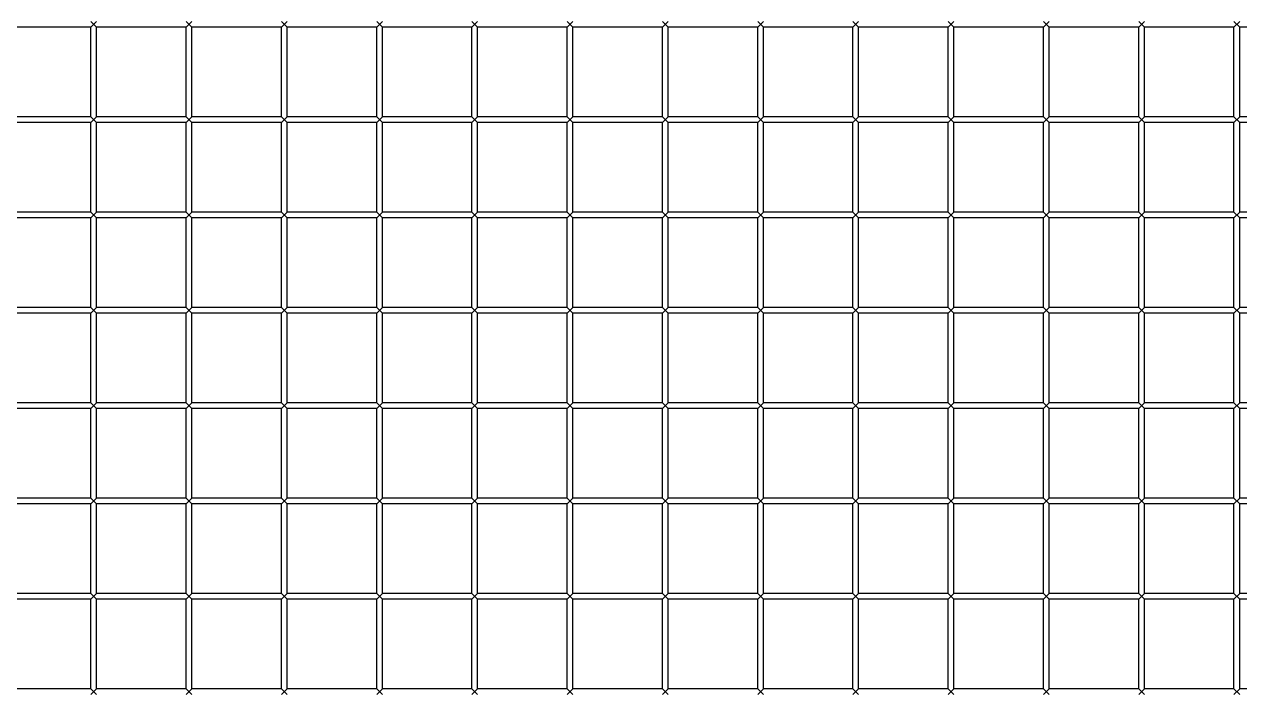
# Model space of a CAD drawing. Header units: millimetres. Extents: x -198529 to 244266, y -64 to 158464.
# Drawn here: x -168370 to -167732, y 94807 to 95157 of the extents above; entities that cross this region are included whole.
import ezdxf

# ---------------------------------------------------------------- set-up
doc = ezdxf.new("R2010")
doc.units = ezdxf.units.MM
doc.layers.add('0-DCC', color=30, linetype='Continuous')

# ---------------------------------------------------------------- blocks, each defined once
blk = doc.blocks.new('DCC2850x1800(右)')
at = {"color": 0, "linetype": 'Continuous'}
for p, q in [((63492.5, -73853.48), (63489.5, -73856.48)), ((63492.5, -73856.48), (63489.5, -73853.48)), ((63542.5, -73853.48), (63539.5, -73856.48)), ((63542.5, -73856.48), (63539.5, -73853.48)), ((63592.5, -73853.48), (63589.5, -73856.48)), ((63592.5, -73856.48), (63589.5, -73853.48)), ((63642.5, -73853.48), (63639.5, -73856.48)), ((63642.5, -73856.48), (63639.5, -73853.48)), ((63692.5, -73853.48), (63689.5, -73856.48)), ((63692.5, -73856.48), (63689.5, -73853.48)), ((63742.5, -73853.48), (63739.5, -73856.48)), ((63742.5, -73856.48), (63739.5, -73853.48)), ((63792.5, -73853.48), (63789.5, -73856.48)), ((63792.5, -73856.48), (63789.5, -73853.48)), ((63842.5, -73853.48), (63839.5, -73856.48)), ((63842.5, -73856.48), (63839.5, -73853.48)), ((63892.5, -73853.48), (63889.5, -73856.48)), ((63892.5, -73856.48), (63889.5, -73853.48)), ((63942.5, -73853.48), (63939.5, -73856.48)), ((63942.5, -73856.48), (63939.5, -73853.48)), ((63992.5, -73853.48), (63989.5, -73856.48)), ((63992.5, -73856.48), (63989.5, -73853.48)), ((64042.5, -73853.48), (64039.5, -73856.48)), ((64042.5, -73856.48), (64039.5, -73853.48)), ((64092.5, -73853.48), (64089.5, -73856.48)), ((64092.5, -73856.48), (64089.5, -73853.48)), ((63442.5, -73856.48), (63489.5, -73856.48)), ((63489.5, -73903.48), (63489.5, -73856.48)), ((63492.5, -73856.48), (63539.5, -73856.48)), ((63492.5, -73903.48), (63492.5, -73856.48)), ((63539.5, -73903.48), (63539.5, -73856.48)), ((63542.5, -73856.48), (63589.5, -73856.48)), ((63542.5, -73903.48), (63542.5, -73856.48)), ((63589.5, -73903.48), (63589.5, -73856.48)), ((63592.5, -73856.48), (63639.5, -73856.48)), ((63592.5, -73903.48), (63592.5, -73856.48)), ((63639.5, -73903.48), (63639.5, -73856.48)), ((63642.5, -73856.48), (63689.5, -73856.48)), ((63642.5, -73903.48), (63642.5, -73856.48)), ((63689.5, -73903.48), (63689.5, -73856.48)), ((63692.5, -73856.48), (63739.5, -73856.48)), ((63692.5, -73903.48), (63692.5, -73856.48)), ((63739.5, -73903.48), (63739.5, -73856.48)), ((63742.5, -73856.48), (63789.5, -73856.48)), ((63742.5, -73903.48), (63742.5, -73856.48)), ((63789.5, -73903.48), (63789.5, -73856.48)), ((63792.5, -73856.48), (63839.5, -73856.48)), ((63792.5, -73903.48), (63792.5, -73856.48)), ((63839.5, -73903.48), (63839.5, -73856.48)), ((63842.5, -73856.48), (63889.5, -73856.48)), ((63842.5, -73903.48), (63842.5, -73856.48)), ((63889.5, -73903.48), (63889.5, -73856.48)), ((63892.5, -73856.48), (63939.5, -73856.48)), ((63892.5, -73903.48), (63892.5, -73856.48)), ((63939.5, -73903.48), (63939.5, -73856.48)), ((63942.5, -73856.48), (63989.5, -73856.48)), ((63942.5, -73903.48), (63942.5, -73856.48)), ((63989.5, -73903.48), (63989.5, -73856.48)), ((63992.5, -73856.48), (64039.5, -73856.48)), ((63992.5, -73903.48), (63992.5, -73856.48)), ((64039.5, -73903.48), (64039.5, -73856.48)), ((64042.5, -73856.48), (64089.5, -73856.48)), ((64042.5, -73903.48), (64042.5, -73856.48)), ((64089.5, -73903.48), (64089.5, -73856.48)), ((64092.5, -73856.48), (64139.5, -73856.48)), ((64092.5, -73903.48), (64092.5, -73856.48)), ((63442.5, -73903.48), (63489.5, -73903.48)), ((63442.5, -73906.48), (63489.5, -73906.48)), ((63492.5, -73903.48), (63489.5, -73906.48)), ((63492.5, -73906.48), (63489.5, -73903.48)), ((63489.5, -73953.48), (63489.5, -73906.48)), ((63492.5, -73903.48), (63539.5, -73903.48)), ((63492.5, -73906.48), (63539.5, -73906.48)), ((63492.5, -73953.48), (63492.5, -73906.48)), ((63542.5, -73903.48), (63539.5, -73906.48)), ((63542.5, -73906.48), (63539.5, -73903.48)), ((63539.5, -73953.48), (63539.5, -73906.48)), ((63542.5, -73903.48), (63589.5, -73903.48)), ((63542.5, -73906.48), (63589.5, -73906.48)), ((63542.5, -73953.48), (63542.5, -73906.48)), ((63592.5, -73903.48), (63589.5, -73906.48)), ((63592.5, -73906.48), (63589.5, -73903.48)), ((63589.5, -73953.48), (63589.5, -73906.48)), ((63592.5, -73903.48), (63639.5, -73903.48)), ((63592.5, -73906.48), (63639.5, -73906.48)), ((63592.5, -73953.48), (63592.5, -73906.48)), ((63642.5, -73903.48), (63639.5, -73906.48)), ((63642.5, -73906.48), (63639.5, -73903.48)), ((63639.5, -73953.48), (63639.5, -73906.48)), ((63642.5, -73903.48), (63689.5, -73903.48)), ((63642.5, -73906.48), (63689.5, -73906.48)), ((63642.5, -73953.48), (63642.5, -73906.48)), ((63692.5, -73903.48), (63689.5, -73906.48)), ((63692.5, -73906.48), (63689.5, -73903.48)), ((63689.5, -73953.48), (63689.5, -73906.48)), ((63692.5, -73903.48), (63739.5, -73903.48)), ((63692.5, -73906.48), (63739.5, -73906.48)), ((63692.5, -73953.48), (63692.5, -73906.48)), ((63742.5, -73903.48), (63739.5, -73906.48)), ((63742.5, -73906.48), (63739.5, -73903.48)), ((63739.5, -73953.48), (63739.5, -73906.48)), ((63742.5, -73903.48), (63789.5, -73903.48)), ((63742.5, -73906.48), (63789.5, -73906.48)), ((63742.5, -73953.48), (63742.5, -73906.48)), ((63792.5, -73903.48), (63789.5, -73906.48)), ((63792.5, -73906.48), (63789.5, -73903.48)), ((63789.5, -73953.48), (63789.5, -73906.48)), ((63792.5, -73903.48), (63839.5, -73903.48)), ((63792.5, -73906.48), (63839.5, -73906.48)), ((63792.5, -73953.48), (63792.5, -73906.48)), ((63842.5, -73903.48), (63839.5, -73906.48)), ((63842.5, -73906.48), (63839.5, -73903.48)), ((63839.5, -73953.48), (63839.5, -73906.48)), ((63842.5, -73903.48), (63889.5, -73903.48)), ((63842.5, -73906.48), (63889.5, -73906.48)), ((63842.5, -73953.48), (63842.5, -73906.48)), ((63892.5, -73903.48), (63889.5, -73906.48)), ((63892.5, -73906.48), (63889.5, -73903.48)), ((63889.5, -73953.48), (63889.5, -73906.48)), ((63892.5, -73903.48), (63939.5, -73903.48)), ((63892.5, -73906.48), (63939.5, -73906.48)), ((63892.5, -73953.48), (63892.5, -73906.48)), ((63942.5, -73903.48), (63939.5, -73906.48)), ((63942.5, -73906.48), (63939.5, -73903.48)), ((63939.5, -73953.48), (63939.5, -73906.48)), ((63942.5, -73903.48), (63989.5, -73903.48)), ((63942.5, -73906.48), (63989.5, -73906.48)), ((63942.5, -73953.48), (63942.5, -73906.48)), ((63992.5, -73903.48), (63989.5, -73906.48)), ((63992.5, -73906.48), (63989.5, -73903.48)), ((63989.5, -73953.48), (63989.5, -73906.48)), ((63992.5, -73903.48), (64039.5, -73903.48)), ((63992.5, -73906.48), (64039.5, -73906.48)), ((63992.5, -73953.48), (63992.5, -73906.48)), ((64042.5, -73903.48), (64039.5, -73906.48)), ((64042.5, -73906.48), (64039.5, -73903.48)), ((64039.5, -73953.48), (64039.5, -73906.48)), ((64042.5, -73903.48), (64089.5, -73903.48)), ((64042.5, -73906.48), (64089.5, -73906.48)), ((64042.5, -73953.48), (64042.5, -73906.48)), ((64092.5, -73903.48), (64089.5, -73906.48)), ((64092.5, -73906.48), (64089.5, -73903.48)), ((64089.5, -73953.48), (64089.5, -73906.48)), ((64092.5, -73903.48), (64139.5, -73903.48)), ((64092.5, -73906.48), (64139.5, -73906.48)), ((64092.5, -73953.48), (64092.5, -73906.48)), ((63442.5, -73953.48), (63489.5, -73953.48)), ((63442.5, -73956.48), (63489.5, -73956.48)), ((63492.5, -73953.48), (63489.5, -73956.48)), ((63492.5, -73956.48), (63489.5, -73953.48)), ((63489.5, -74003.48), (63489.5, -73956.48)), ((63492.5, -73953.48), (63539.5, -73953.48)), ((63492.5, -73956.48), (63539.5, -73956.48)), ((63492.5, -74003.48), (63492.5, -73956.48)), ((63542.5, -73953.48), (63539.5, -73956.48)), ((63542.5, -73956.48), (63539.5, -73953.48)), ((63539.5, -74003.48), (63539.5, -73956.48)), ((63542.5, -73953.48), (63589.5, -73953.48)), ((63542.5, -73956.48), (63589.5, -73956.48)), ((63542.5, -74003.48), (63542.5, -73956.48)), ((63592.5, -73953.48), (63589.5, -73956.48)), ((63592.5, -73956.48), (63589.5, -73953.48)), ((63589.5, -74003.48), (63589.5, -73956.48)), ((63592.5, -73953.48), (63639.5, -73953.48)), ((63592.5, -73956.48), (63639.5, -73956.48)), ((63592.5, -74003.48), (63592.5, -73956.48)), ((63642.5, -73953.48), (63639.5, -73956.48)), ((63642.5, -73956.48), (63639.5, -73953.48)), ((63639.5, -74003.48), (63639.5, -73956.48)), ((63642.5, -73953.48), (63689.5, -73953.48)), ((63642.5, -73956.48), (63689.5, -73956.48)), ((63642.5, -74003.48), (63642.5, -73956.48)), ((63692.5, -73953.48), (63689.5, -73956.48)), ((63692.5, -73956.48), (63689.5, -73953.48)), ((63689.5, -74003.48), (63689.5, -73956.48)), ((63692.5, -73953.48), (63739.5, -73953.48)), ((63692.5, -73956.48), (63739.5, -73956.48)), ((63692.5, -74003.48), (63692.5, -73956.48)), ((63742.5, -73953.48), (63739.5, -73956.48)), ((63742.5, -73956.48), (63739.5, -73953.48)), ((63739.5, -74003.48), (63739.5, -73956.48)), ((63742.5, -73953.48), (63789.5, -73953.48)), ((63742.5, -73956.48), (63789.5, -73956.48)), ((63742.5, -74003.48), (63742.5, -73956.48)), ((63792.5, -73953.48), (63789.5, -73956.48)), ((63792.5, -73956.48), (63789.5, -73953.48)), ((63789.5, -74003.48), (63789.5, -73956.48)), ((63792.5, -73953.48), (63839.5, -73953.48)), ((63792.5, -73956.48), (63839.5, -73956.48)), ((63792.5, -74003.48), (63792.5, -73956.48)), ((63842.5, -73953.48), (63839.5, -73956.48)), ((63842.5, -73956.48), (63839.5, -73953.48)), ((63839.5, -74003.48), (63839.5, -73956.48)), ((63842.5, -73953.48), (63889.5, -73953.48)), ((63842.5, -73956.48), (63889.5, -73956.48)), ((63842.5, -74003.48), (63842.5, -73956.48)), ((63892.5, -73953.48), (63889.5, -73956.48)), ((63892.5, -73956.48), (63889.5, -73953.48)), ((63889.5, -74003.48), (63889.5, -73956.48)), ((63892.5, -73953.48), (63939.5, -73953.48)), ((63892.5, -73956.48), (63939.5, -73956.48)), ((63892.5, -74003.48), (63892.5, -73956.48)), ((63942.5, -73953.48), (63939.5, -73956.48)), ((63942.5, -73956.48), (63939.5, -73953.48)), ((63939.5, -74003.48), (63939.5, -73956.48)), ((63942.5, -73953.48), (63989.5, -73953.48)), ((63942.5, -73956.48), (63989.5, -73956.48)), ((63942.5, -74003.48), (63942.5, -73956.48)), ((63992.5, -73953.48), (63989.5, -73956.48)), ((63992.5, -73956.48), (63989.5, -73953.48)), ((63989.5, -74003.48), (63989.5, -73956.48)), ((63992.5, -73953.48), (64039.5, -73953.48)), ((63992.5, -73956.48), (64039.5, -73956.48)), ((63992.5, -74003.48), (63992.5, -73956.48)), ((64042.5, -73953.48), (64039.5, -73956.48)), ((64042.5, -73956.48), (64039.5, -73953.48)), ((64039.5, -74003.48), (64039.5, -73956.48)), ((64042.5, -73953.48), (64089.5, -73953.48)), ((64042.5, -73956.48), (64089.5, -73956.48)), ((64042.5, -74003.48), (64042.5, -73956.48)), ((64092.5, -73953.48), (64089.5, -73956.48)), ((64092.5, -73956.48), (64089.5, -73953.48)), ((64089.5, -74003.48), (64089.5, -73956.48)), ((64092.5, -73953.48), (64139.5, -73953.48)), ((64092.5, -73956.48), (64139.5, -73956.48)), ((64092.5, -74003.48), (64092.5, -73956.48)), ((63442.5, -74003.48), (63489.5, -74003.48)), ((63442.5, -74006.48), (63489.5, -74006.48)), ((63492.5, -74003.48), (63489.5, -74006.48)), ((63492.5, -74006.48), (63489.5, -74003.48)), ((63489.5, -74053.48), (63489.5, -74006.48)), ((63492.5, -74003.48), (63539.5, -74003.48)), ((63492.5, -74006.48), (63539.5, -74006.48)), ((63492.5, -74053.48), (63492.5, -74006.48)), ((63542.5, -74003.48), (63539.5, -74006.48)), ((63542.5, -74006.48), (63539.5, -74003.48)), ((63539.5, -74053.48), (63539.5, -74006.48)), ((63542.5, -74003.48), (63589.5, -74003.48)), ((63542.5, -74006.48), (63589.5, -74006.48)), ((63542.5, -74053.48), (63542.5, -74006.48)), ((63592.5, -74003.48), (63589.5, -74006.48)), ((63592.5, -74006.48), (63589.5, -74003.48)), ((63589.5, -74053.48), (63589.5, -74006.48)), ((63592.5, -74003.48), (63639.5, -74003.48)), ((63592.5, -74006.48), (63639.5, -74006.48)), ((63592.5, -74053.48), (63592.5, -74006.48)), ((63642.5, -74003.48), (63639.5, -74006.48)), ((63642.5, -74006.48), (63639.5, -74003.48)), ((63639.5, -74053.48), (63639.5, -74006.48)), ((63642.5, -74003.48), (63689.5, -74003.48)), ((63642.5, -74006.48), (63689.5, -74006.48)), ((63642.5, -74053.48), (63642.5, -74006.48)), ((63692.5, -74003.48), (63689.5, -74006.48)), ((63692.5, -74006.48), (63689.5, -74003.48)), ((63689.5, -74053.48), (63689.5, -74006.48)), ((63692.5, -74003.48), (63739.5, -74003.48)), ((63692.5, -74006.48), (63739.5, -74006.48)), ((63692.5, -74053.48), (63692.5, -74006.48)), ((63742.5, -74003.48), (63739.5, -74006.48)), ((63742.5, -74006.48), (63739.5, -74003.48)), ((63739.5, -74053.48), (63739.5, -74006.48)), ((63742.5, -74003.48), (63789.5, -74003.48)), ((63742.5, -74006.48), (63789.5, -74006.48)), ((63742.5, -74053.48), (63742.5, -74006.48)), ((63792.5, -74003.48), (63789.5, -74006.48)), ((63792.5, -74006.48), (63789.5, -74003.48)), ((63789.5, -74053.48), (63789.5, -74006.48)), ((63792.5, -74003.48), (63839.5, -74003.48)), ((63792.5, -74006.48), (63839.5, -74006.48)), ((63792.5, -74053.48), (63792.5, -74006.48)), ((63842.5, -74003.48), (63839.5, -74006.48)), ((63842.5, -74006.48), (63839.5, -74003.48)), ((63839.5, -74053.48), (63839.5, -74006.48)), ((63842.5, -74003.48), (63889.5, -74003.48)), ((63842.5, -74006.48), (63889.5, -74006.48)), ((63842.5, -74053.48), (63842.5, -74006.48)), ((63892.5, -74003.48), (63889.5, -74006.48)), ((63892.5, -74006.48), (63889.5, -74003.48)), ((63889.5, -74053.48), (63889.5, -74006.48)), ((63892.5, -74003.48), (63939.5, -74003.48)), ((63892.5, -74006.48), (63939.5, -74006.48)), ((63892.5, -74053.48), (63892.5, -74006.48)), ((63942.5, -74003.48), (63939.5, -74006.48)), ((63942.5, -74006.48), (63939.5, -74003.48)), ((63939.5, -74053.48), (63939.5, -74006.48)), ((63942.5, -74003.48), (63989.5, -74003.48)), ((63942.5, -74006.48), (63989.5, -74006.48)), ((63942.5, -74053.48), (63942.5, -74006.48)), ((63992.5, -74003.48), (63989.5, -74006.48)), ((63992.5, -74006.48), (63989.5, -74003.48)), ((63989.5, -74053.48), (63989.5, -74006.48)), ((63992.5, -74003.48), (64039.5, -74003.48)), ((63992.5, -74006.48), (64039.5, -74006.48)), ((63992.5, -74053.48), (63992.5, -74006.48)), ((64042.5, -74003.48), (64039.5, -74006.48)), ((64042.5, -74006.48), (64039.5, -74003.48)), ((64039.5, -74053.48), (64039.5, -74006.48)), ((64042.5, -74003.48), (64089.5, -74003.48)), ((64042.5, -74006.48), (64089.5, -74006.48)), ((64042.5, -74053.48), (64042.5, -74006.48)), ((64092.5, -74003.48), (64089.5, -74006.48)), ((64092.5, -74006.48), (64089.5, -74003.48)), ((64089.5, -74053.48), (64089.5, -74006.48)), ((64092.5, -74003.48), (64139.5, -74003.48)), ((64092.5, -74006.48), (64139.5, -74006.48)), ((64092.5, -74053.48), (64092.5, -74006.48)), ((63442.5, -74053.48), (63489.5, -74053.48)), ((63492.5, -74053.48), (63489.5, -74056.48)), ((63492.5, -74056.48), (63489.5, -74053.48)), ((63492.5, -74053.48), (63539.5, -74053.48)), ((63542.5, -74053.48), (63539.5, -74056.48)), ((63542.5, -74056.48), (63539.5, -74053.48)), ((63542.5, -74053.48), (63589.5, -74053.48)), ((63592.5, -74053.48), (63589.5, -74056.48)), ((63592.5, -74056.48), (63589.5, -74053.48)), ((63592.5, -74053.48), (63639.5, -74053.48)), ((63642.5, -74053.48), (63639.5, -74056.48)), ((63642.5, -74056.48), (63639.5, -74053.48)), ((63642.5, -74053.48), (63689.5, -74053.48)), ((63692.5, -74053.48), (63689.5, -74056.48)), ((63692.5, -74056.48), (63689.5, -74053.48)), ((63692.5, -74053.48), (63739.5, -74053.48)), ((63742.5, -74053.48), (63739.5, -74056.48)), ((63742.5, -74056.48), (63739.5, -74053.48)), ((63742.5, -74053.48), (63789.5, -74053.48)), ((63792.5, -74053.48), (63789.5, -74056.48)), ((63792.5, -74056.48), (63789.5, -74053.48)), ((63792.5, -74053.48), (63839.5, -74053.48)), ((63842.5, -74053.48), (63839.5, -74056.48)), ((63842.5, -74056.48), (63839.5, -74053.48)), ((63842.5, -74053.48), (63889.5, -74053.48)), ((63892.5, -74053.48), (63889.5, -74056.48)), ((63892.5, -74056.48), (63889.5, -74053.48)), ((63892.5, -74053.48), (63939.5, -74053.48)), ((63942.5, -74053.48), (63939.5, -74056.48)), ((63942.5, -74056.48), (63939.5, -74053.48)), ((63942.5, -74053.48), (63989.5, -74053.48)), ((63992.5, -74053.48), (63989.5, -74056.48)), ((63992.5, -74056.48), (63989.5, -74053.48)), ((63992.5, -74053.48), (64039.5, -74053.48)), ((64042.5, -74053.48), (64039.5, -74056.48)), ((64042.5, -74056.48), (64039.5, -74053.48)), ((64042.5, -74053.48), (64089.5, -74053.48)), ((64092.5, -74053.48), (64089.5, -74056.48)), ((64092.5, -74056.48), (64089.5, -74053.48)), ((64092.5, -74053.48), (64139.5, -74053.48)), ((63442.5, -74056.48), (63489.5, -74056.48)), ((63489.5, -74103.48), (63489.5, -74056.48)), ((63492.5, -74056.48), (63539.5, -74056.48)), ((63492.5, -74103.48), (63492.5, -74056.48)), ((63539.5, -74103.48), (63539.5, -74056.48)), ((63542.5, -74056.48), (63589.5, -74056.48)), ((63542.5, -74103.48), (63542.5, -74056.48)), ((63589.5, -74103.48), (63589.5, -74056.48)), ((63592.5, -74056.48), (63639.5, -74056.48)), ((63592.5, -74103.48), (63592.5, -74056.48)), ((63639.5, -74103.48), (63639.5, -74056.48)), ((63642.5, -74056.48), (63689.5, -74056.48)), ((63642.5, -74103.48), (63642.5, -74056.48)), ((63689.5, -74103.48), (63689.5, -74056.48)), ((63692.5, -74056.48), (63739.5, -74056.48)), ((63692.5, -74103.48), (63692.5, -74056.48)), ((63739.5, -74103.48), (63739.5, -74056.48)), ((63742.5, -74056.48), (63789.5, -74056.48)), ((63742.5, -74103.48), (63742.5, -74056.48)), ((63789.5, -74103.48), (63789.5, -74056.48)), ((63792.5, -74056.48), (63839.5, -74056.48)), ((63792.5, -74103.48), (63792.5, -74056.48)), ((63839.5, -74103.48), (63839.5, -74056.48)), ((63842.5, -74056.48), (63889.5, -74056.48)), ((63842.5, -74103.48), (63842.5, -74056.48)), ((63889.5, -74103.48), (63889.5, -74056.48)), ((63892.5, -74056.48), (63939.5, -74056.48)), ((63892.5, -74103.48), (63892.5, -74056.48)), ((63939.5, -74103.48), (63939.5, -74056.48)), ((63942.5, -74056.48), (63989.5, -74056.48)), ((63942.5, -74103.48), (63942.5, -74056.48)), ((63989.5, -74103.48), (63989.5, -74056.48)), ((63992.5, -74056.48), (64039.5, -74056.48)), ((63992.5, -74103.48), (63992.5, -74056.48)), ((64039.5, -74103.48), (64039.5, -74056.48)), ((64042.5, -74056.48), (64089.5, -74056.48)), ((64042.5, -74103.48), (64042.5, -74056.48)), ((64089.5, -74103.48), (64089.5, -74056.48)), ((64092.5, -74056.48), (64139.5, -74056.48)), ((64092.5, -74103.48), (64092.5, -74056.48)), ((63442.5, -74103.48), (63489.5, -74103.48)), ((63492.5, -74103.48), (63489.5, -74106.48)), ((63492.5, -74106.48), (63489.5, -74103.48)), ((63492.5, -74103.48), (63539.5, -74103.48)), ((63542.5, -74103.48), (63539.5, -74106.48)), ((63542.5, -74106.48), (63539.5, -74103.48)), ((63542.5, -74103.48), (63589.5, -74103.48)), ((63592.5, -74103.48), (63589.5, -74106.48)), ((63592.5, -74106.48), (63589.5, -74103.48)), ((63592.5, -74103.48), (63639.5, -74103.48)), ((63642.5, -74103.48), (63639.5, -74106.48)), ((63642.5, -74106.48), (63639.5, -74103.48)), ((63642.5, -74103.48), (63689.5, -74103.48)), ((63692.5, -74103.48), (63689.5, -74106.48)), ((63692.5, -74106.48), (63689.5, -74103.48)), ((63692.5, -74103.48), (63739.5, -74103.48)), ((63742.5, -74103.48), (63739.5, -74106.48)), ((63742.5, -74106.48), (63739.5, -74103.48)), ((63742.5, -74103.48), (63789.5, -74103.48)), ((63792.5, -74103.48), (63789.5, -74106.48)), ((63792.5, -74106.48), (63789.5, -74103.48)), ((63792.5, -74103.48), (63839.5, -74103.48)), ((63842.5, -74103.48), (63839.5, -74106.48)), ((63842.5, -74106.48), (63839.5, -74103.48)), ((63842.5, -74103.48), (63889.5, -74103.48)), ((63892.5, -74103.48), (63889.5, -74106.48)), ((63892.5, -74106.48), (63889.5, -74103.48)), ((63892.5, -74103.48), (63939.5, -74103.48)), ((63942.5, -74103.48), (63939.5, -74106.48)), ((63942.5, -74106.48), (63939.5, -74103.48)), ((63942.5, -74103.48), (63989.5, -74103.48)), ((63992.5, -74103.48), (63989.5, -74106.48)), ((63992.5, -74106.48), (63989.5, -74103.48)), ((63992.5, -74103.48), (64039.5, -74103.48)), ((64042.5, -74103.48), (64039.5, -74106.48)), ((64042.5, -74106.48), (64039.5, -74103.48)), ((64042.5, -74103.48), (64089.5, -74103.48)), ((64092.5, -74103.48), (64089.5, -74106.48)), ((64092.5, -74106.48), (64089.5, -74103.48)), ((64092.5, -74103.48), (64139.5, -74103.48)), ((63442.5, -74106.48), (63489.5, -74106.48)), ((63489.5, -74153.48), (63489.5, -74106.48)), ((63492.5, -74106.48), (63539.5, -74106.48)), ((63492.5, -74153.48), (63492.5, -74106.48)), ((63539.5, -74153.48), (63539.5, -74106.48)), ((63542.5, -74106.48), (63589.5, -74106.48)), ((63542.5, -74153.48), (63542.5, -74106.48)), ((63589.5, -74153.48), (63589.5, -74106.48)), ((63592.5, -74106.48), (63639.5, -74106.48)), ((63592.5, -74153.48), (63592.5, -74106.48)), ((63639.5, -74153.48), (63639.5, -74106.48)), ((63642.5, -74106.48), (63689.5, -74106.48)), ((63642.5, -74153.48), (63642.5, -74106.48)), ((63689.5, -74153.48), (63689.5, -74106.48)), ((63692.5, -74106.48), (63739.5, -74106.48)), ((63692.5, -74153.48), (63692.5, -74106.48)), ((63739.5, -74153.48), (63739.5, -74106.48)), ((63742.5, -74106.48), (63789.5, -74106.48)), ((63742.5, -74153.48), (63742.5, -74106.48)), ((63789.5, -74153.48), (63789.5, -74106.48)), ((63792.5, -74106.48), (63839.5, -74106.48)), ((63792.5, -74153.48), (63792.5, -74106.48)), ((63839.5, -74153.48), (63839.5, -74106.48)), ((63842.5, -74106.48), (63889.5, -74106.48)), ((63842.5, -74153.48), (63842.5, -74106.48)), ((63889.5, -74153.48), (63889.5, -74106.48)), ((63892.5, -74106.48), (63939.5, -74106.48)), ((63892.5, -74153.48), (63892.5, -74106.48)), ((63939.5, -74153.48), (63939.5, -74106.48)), ((63942.5, -74106.48), (63989.5, -74106.48)), ((63942.5, -74153.48), (63942.5, -74106.48)), ((63989.5, -74153.48), (63989.5, -74106.48)), ((63992.5, -74106.48), (64039.5, -74106.48)), ((63992.5, -74153.48), (63992.5, -74106.48)), ((64039.5, -74153.48), (64039.5, -74106.48)), ((64042.5, -74106.48), (64089.5, -74106.48)), ((64042.5, -74153.48), (64042.5, -74106.48)), ((64089.5, -74153.48), (64089.5, -74106.48)), ((64092.5, -74106.48), (64139.5, -74106.48)), ((64092.5, -74153.48), (64092.5, -74106.48)), ((63442.5, -74153.48), (63489.5, -74153.48)), ((63492.5, -74153.48), (63489.5, -74156.48)), ((63492.5, -74156.48), (63489.5, -74153.48)), ((63492.5, -74153.48), (63539.5, -74153.48)), ((63542.5, -74153.48), (63539.5, -74156.48)), ((63542.5, -74156.48), (63539.5, -74153.48)), ((63542.5, -74153.48), (63589.5, -74153.48)), ((63592.5, -74153.48), (63589.5, -74156.48)), ((63592.5, -74156.48), (63589.5, -74153.48)), ((63592.5, -74153.48), (63639.5, -74153.48)), ((63642.5, -74153.48), (63639.5, -74156.48)), ((63642.5, -74156.48), (63639.5, -74153.48)), ((63642.5, -74153.48), (63689.5, -74153.48)), ((63692.5, -74153.48), (63689.5, -74156.48)), ((63692.5, -74156.48), (63689.5, -74153.48)), ((63692.5, -74153.48), (63739.5, -74153.48)), ((63742.5, -74153.48), (63739.5, -74156.48)), ((63742.5, -74156.48), (63739.5, -74153.48)), ((63742.5, -74153.48), (63789.5, -74153.48)), ((63792.5, -74153.48), (63789.5, -74156.48)), ((63792.5, -74156.48), (63789.5, -74153.48)), ((63792.5, -74153.48), (63839.5, -74153.48)), ((63842.5, -74153.48), (63839.5, -74156.48)), ((63842.5, -74156.48), (63839.5, -74153.48)), ((63842.5, -74153.48), (63889.5, -74153.48)), ((63892.5, -74153.48), (63889.5, -74156.48)), ((63892.5, -74156.48), (63889.5, -74153.48)), ((63892.5, -74153.48), (63939.5, -74153.48)), ((63942.5, -74153.48), (63939.5, -74156.48)), ((63942.5, -74156.48), (63939.5, -74153.48)), ((63942.5, -74153.48), (63989.5, -74153.48)), ((63992.5, -74153.48), (63989.5, -74156.48)), ((63992.5, -74156.48), (63989.5, -74153.48)), ((63992.5, -74153.48), (64039.5, -74153.48)), ((64042.5, -74153.48), (64039.5, -74156.48)), ((64042.5, -74156.48), (64039.5, -74153.48)), ((64042.5, -74153.48), (64089.5, -74153.48)), ((64092.5, -74153.48), (64089.5, -74156.48)), ((64092.5, -74156.48), (64089.5, -74153.48)), ((64092.5, -74153.48), (64139.5, -74153.48)), ((63442.5, -74156.48), (63489.5, -74156.48)), ((63489.5, -74203.48), (63489.5, -74156.48)), ((63492.5, -74156.48), (63539.5, -74156.48)), ((63492.5, -74203.48), (63492.5, -74156.48)), ((63539.5, -74203.48), (63539.5, -74156.48)), ((63542.5, -74156.48), (63589.5, -74156.48)), ((63542.5, -74203.48), (63542.5, -74156.48)), ((63589.5, -74203.48), (63589.5, -74156.48)), ((63592.5, -74156.48), (63639.5, -74156.48)), ((63592.5, -74203.48), (63592.5, -74156.48)), ((63639.5, -74203.48), (63639.5, -74156.48)), ((63642.5, -74156.48), (63689.5, -74156.48)), ((63642.5, -74203.48), (63642.5, -74156.48)), ((63689.5, -74203.48), (63689.5, -74156.48)), ((63692.5, -74156.48), (63739.5, -74156.48)), ((63692.5, -74203.48), (63692.5, -74156.48)), ((63739.5, -74203.48), (63739.5, -74156.48)), ((63742.5, -74156.48), (63789.5, -74156.48)), ((63742.5, -74203.48), (63742.5, -74156.48)), ((63789.5, -74203.48), (63789.5, -74156.48)), ((63792.5, -74156.48), (63839.5, -74156.48)), ((63792.5, -74203.48), (63792.5, -74156.48)), ((63839.5, -74203.48), (63839.5, -74156.48)), ((63842.5, -74156.48), (63889.5, -74156.48)), ((63842.5, -74203.48), (63842.5, -74156.48)), ((63889.5, -74203.48), (63889.5, -74156.48)), ((63892.5, -74156.48), (63939.5, -74156.48)), ((63892.5, -74203.48), (63892.5, -74156.48)), ((63939.5, -74203.48), (63939.5, -74156.48)), ((63942.5, -74156.48), (63989.5, -74156.48)), ((63942.5, -74203.48), (63942.5, -74156.48)), ((63989.5, -74203.48), (63989.5, -74156.48)), ((63992.5, -74156.48), (64039.5, -74156.48)), ((63992.5, -74203.48), (63992.5, -74156.48)), ((64039.5, -74203.48), (64039.5, -74156.48)), ((64042.5, -74156.48), (64089.5, -74156.48)), ((64042.5, -74203.48), (64042.5, -74156.48)), ((64089.5, -74203.48), (64089.5, -74156.48)), ((64092.5, -74156.48), (64139.5, -74156.48)), ((64092.5, -74203.48), (64092.5, -74156.48)), ((63442.5, -74203.48), (63489.5, -74203.48)), ((63492.5, -74203.48), (63489.5, -74206.48)), ((63492.5, -74206.48), (63489.5, -74203.48)), ((63492.5, -74203.48), (63539.5, -74203.48)), ((63542.5, -74203.48), (63539.5, -74206.48)), ((63542.5, -74206.48), (63539.5, -74203.48)), ((63542.5, -74203.48), (63589.5, -74203.48)), ((63592.5, -74203.48), (63589.5, -74206.48)), ((63592.5, -74206.48), (63589.5, -74203.48)), ((63592.5, -74203.48), (63639.5, -74203.48)), ((63642.5, -74203.48), (63639.5, -74206.48)), ((63642.5, -74206.48), (63639.5, -74203.48)), ((63642.5, -74203.48), (63689.5, -74203.48)), ((63692.5, -74203.48), (63689.5, -74206.48)), ((63692.5, -74206.48), (63689.5, -74203.48)), ((63692.5, -74203.48), (63739.5, -74203.48)), ((63742.5, -74203.48), (63739.5, -74206.48)), ((63742.5, -74206.48), (63739.5, -74203.48)), ((63742.5, -74203.48), (63789.5, -74203.48)), ((63792.5, -74203.48), (63789.5, -74206.48)), ((63792.5, -74206.48), (63789.5, -74203.48)), ((63792.5, -74203.48), (63839.5, -74203.48)), ((63842.5, -74203.48), (63839.5, -74206.48)), ((63842.5, -74206.48), (63839.5, -74203.48)), ((63842.5, -74203.48), (63889.5, -74203.48)), ((63892.5, -74203.48), (63889.5, -74206.48)), ((63892.5, -74206.48), (63889.5, -74203.48)), ((63892.5, -74203.48), (63939.5, -74203.48)), ((63942.5, -74203.48), (63939.5, -74206.48)), ((63942.5, -74206.48), (63939.5, -74203.48)), ((63942.5, -74203.48), (63989.5, -74203.48)), ((63992.5, -74203.48), (63989.5, -74206.48)), ((63992.5, -74206.48), (63989.5, -74203.48)), ((63992.5, -74203.48), (64039.5, -74203.48)), ((64042.5, -74203.48), (64039.5, -74206.48)), ((64042.5, -74206.48), (64039.5, -74203.48)), ((64042.5, -74203.48), (64089.5, -74203.48)), ((64092.5, -74203.48), (64089.5, -74206.48)), ((64092.5, -74206.48), (64089.5, -74203.48)), ((64092.5, -74203.48), (64139.5, -74203.48))]:
    blk.add_line(p, q, dxfattribs=at)

msp = doc.modelspace()

# ---------------------------------------------------------------- block references
at = {"layer": '0-DCC', "xscale": -1}
msp.add_blockref('DCC2850x1800(右)', (-104242.77, 169011.49), dxfattribs=at)

doc.saveas('drawing.dxf')
